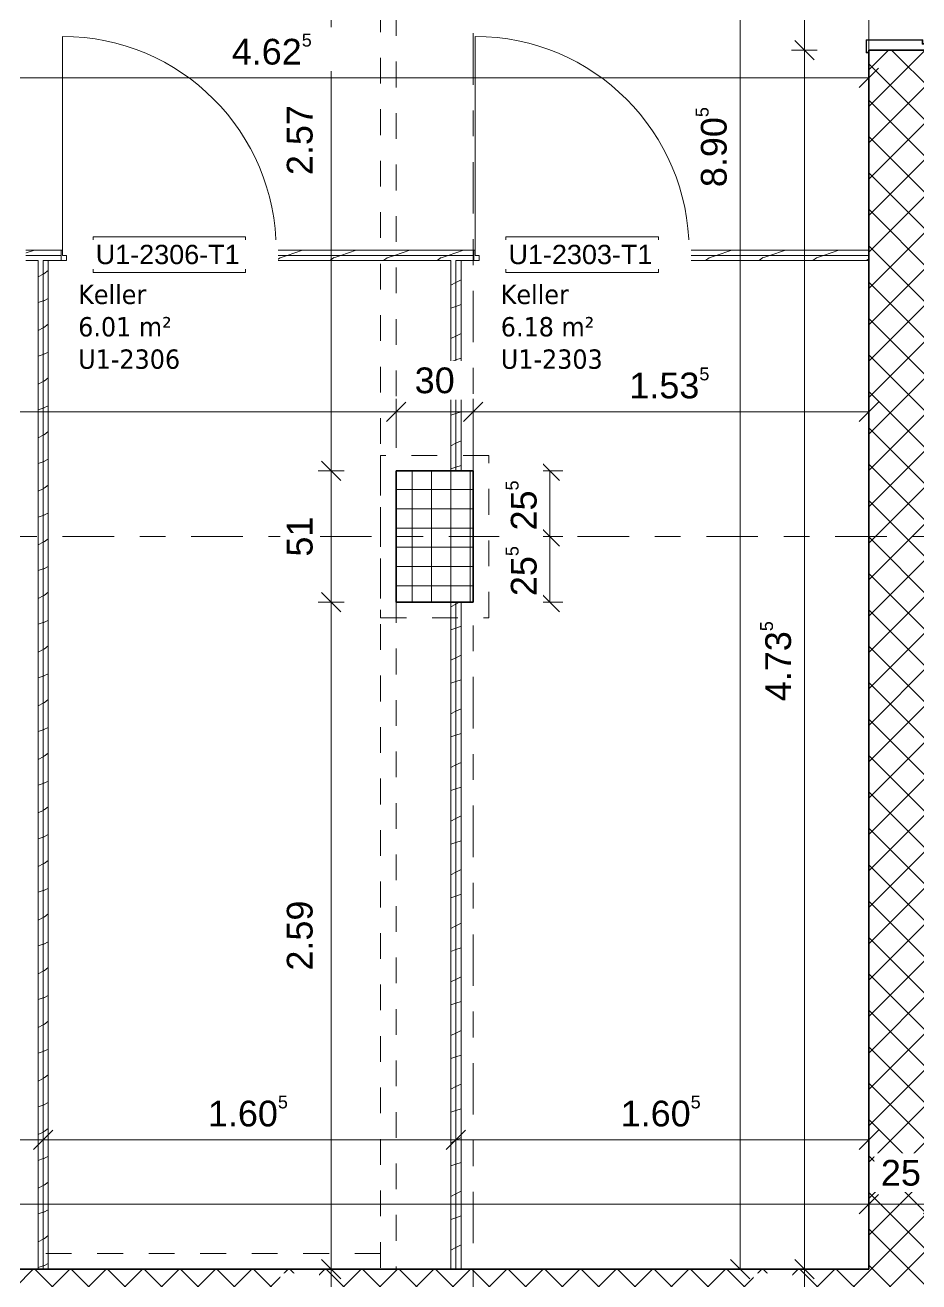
# Model space of a CAD drawing. Header units: metres. Extents: x -86 to 44, y -23 to 39.
# Drawn here: x 13.047 to 16.517, y -2.103 to 2.778 of the extents above; entities that cross this region are included whole.
import ezdxf

# ---------------------------------------------------------------- set-up
doc = ezdxf.new("R2010")
doc.units = ezdxf.units.M
for name, pattern in [('_Rasterlinie_', [0.375, 0.2, -0.05, 0.075, -0.05]), ('Grundrissdarstellung Sturz', [0.25, 0.15, -0.05, 0, -0.05]), ('Strichpunkt - Fein', [0.2, 0.1, -0.05, 0, -0.05])]:
    doc.linetypes.add(name, pattern=pattern)
for name, color, linetype, lineweight in [('A-____-____-DIMS', 7, 'Continuous', 5), ('A-____-____-DIMS-50', 7, 'Continuous', 5), ('A-AREA-____-IDEN', 7, 'Continuous', 5), ('A-DOOR-____-IDEN', 7, 'Continuous', 5), ('A-DOOR-____-OTLN', 7, 'Continuous', 9), ('A-DOOR-FRAM-MCUT', 7, 'Continuous', 9), ('A-DOOR-OPNG-OTLN', 7, 'Continuous', 9), ('A-FLOR-____-OTLN', 7, 'Continuous', 9), ('A-FLOR-____-OVHD', 7, 'Strichpunkt - Fein', 9), ('A-WALL-____-MCUT', 7, 'Continuous', 35), ('A-WALL-____-PATT', 7, 'Continuous', 35), ('A-WALL-FNSH-MCUT', 7, 'Continuous', 35), ('S-COLS-____-MCUT', 7, 'Continuous', 35), ('S-COLS-____-OTLN', 7, 'Continuous', 9), ('S-GRID-____-OTLN', 7, 'Continuous', 5)]:
    doc.layers.add(name, color=color, linetype=linetype, lineweight=lineweight)
doc.styles.add('Arial_1', font='arial.ttf', dxfattribs={"height": 0.1})
doc.styles.add('Arial_2', font='arial.ttf', dxfattribs={"height": 0.075})
doc.styles.add('Verdana_3', font='verdana.ttf', dxfattribs={"width": 0.9, "height": 0.075})
doc.dimstyles.new('Arial_2_00mm_fein', dxfattribs={"dimscale": 0.3048, "dimtxt": 0.102026, "dimasz": 0.246063, "dimexe": 0.164042, "dimexo": 0.0625, "dimgap": 0.123031, "dimtad": 1, "dimdec": 1, "dimlfac": 100, "dimrnd": 0.5, "dimdsep": 46, "dimtxsty": 'Arial_1', "dimblk1": 'OBLIQUE', "dimblk2": 'OBLIQUE', "dimsah": 1, "dimcen": 0.09, "dimazin": 0, "dimtfac": 1, "dimtdec": 4, "dimtix": 1, "dimtmove": 0, "dimatfit": 3, "dimfxl": 0.164042, "dimfxlon": 1, "dimtvp": 1, "dimtfill": 1, "dimtolj": 1, "dimtzin": 0, "dimarcsym": 2})
doc.dimstyles.new('Arial_2_00mm_fein_2', dxfattribs={"dimscale": 0.3048, "dimtxt": 0.102026, "dimasz": 0.246063, "dimexe": 0.164042, "dimexo": 0.0625, "dimgap": 0.123031, "dimtad": 1, "dimrnd": 0.005, "dimzin": 0, "dimdsep": 46, "dimtxsty": 'Arial_1', "dimblk1": 'OBLIQUE', "dimblk2": 'OBLIQUE', "dimsah": 1, "dimcen": 0.09, "dimazin": 0, "dimtfac": 1, "dimtdec": 4, "dimtix": 1, "dimtmove": 0, "dimatfit": 3, "dimfxl": 0.164042, "dimfxlon": 1, "dimtvp": 1, "dimtfill": 1, "dimtolj": 1, "dimtzin": 0, "dimarcsym": 2})
doc.dimstyles.new('SUB_Rohbau_fein', dxfattribs={"dimscale": 0.3048, "dimtxt": 0.102026, "dimasz": 0.246063, "dimexe": 0.164042, "dimexo": 0.0625, "dimgap": 0.123031, "dimtad": 1, "dimdec": 1, "dimlfac": 100, "dimrnd": 0.5, "dimdsep": 46, "dimtxsty": 'Arial_1', "dimblk1": 'OBLIQUE', "dimblk2": 'OBLIQUE', "dimsah": 1, "dimcen": 0.09, "dimazin": 0, "dimtfac": 1, "dimtdec": 4, "dimtix": 1, "dimtmove": 0, "dimatfit": 3, "dimfxl": 0.164042, "dimfxlon": 1, "dimtvp": 1, "dimtfill": 1, "dimtolj": 1, "dimtzin": 0, "dimarcsym": 2})
doc.dimstyles.new('SUB_Rohbau_fein_1', dxfattribs={"dimscale": 0.3048, "dimtxt": 0.102026, "dimasz": 0.246063, "dimexe": 0.164042, "dimexo": 0.0625, "dimgap": 0.123031, "dimtad": 1, "dimrnd": 0.005, "dimzin": 0, "dimdsep": 46, "dimtxsty": 'Arial_1', "dimblk1": 'OBLIQUE', "dimblk2": 'OBLIQUE', "dimsah": 1, "dimcen": 0.09, "dimazin": 0, "dimtfac": 1, "dimtdec": 4, "dimtix": 1, "dimtmove": 0, "dimatfit": 3, "dimfxl": 0.164042, "dimfxlon": 1, "dimtvp": 1, "dimtfill": 1, "dimtolj": 1, "dimtzin": 0, "dimarcsym": 2})
doc.dimstyles.new('SUB_Rohbau_fein_2', dxfattribs={"dimscale": 0.3048, "dimtxt": 0.102026, "dimasz": 0.246063, "dimexe": 0.164042, "dimexo": 0.0625, "dimgap": 0.123031, "dimtad": 1, "dimrnd": 0.005, "dimzin": 0, "dimdsep": 46, "dimtxsty": 'Arial_1', "dimblk1": 'OBLIQUE', "dimblk2": 'OBLIQUE', "dimsah": 1, "dimcen": 0.09, "dimazin": 0, "dimtfac": 1, "dimtdec": 4, "dimtix": 1, "dimtmove": 2, "dimatfit": 3, "dimfxl": 0.164042, "dimfxlon": 1, "dimtvp": 1, "dimtfill": 1, "dimtolj": 1, "dimtzin": 0, "dimarcsym": 2})
doc.dimstyles.new('SUB_Rohbau_fein_7', dxfattribs={"dimscale": 0.3048, "dimtxt": 0.102026, "dimasz": 0.246063, "dimexe": 0.164042, "dimexo": 0.0625, "dimgap": 0.123031, "dimtad": 1, "dimrnd": 0.005, "dimzin": 0, "dimdsep": 46, "dimtxsty": 'Arial_1', "dimblk1": 'OBLIQUE', "dimblk2": 'OBLIQUE', "dimsah": 1, "dimcen": 0.09, "dimazin": 0, "dimtfac": 1, "dimtdec": 4, "dimtix": 1, "dimtmove": 0, "dimatfit": 3, "dimfxl": 0.164042, "dimfxlon": 1, "dimtvp": 1, "dimtfill": 1, "dimtolj": 1, "dimtzin": 0, "dimarcsym": 2})
doc.dimstyles.new('SUB_Rohbau_fein_8', dxfattribs={"dimscale": 0.3048, "dimtxt": 0.102026, "dimasz": 0.246063, "dimexe": 0.164042, "dimexo": 0.0625, "dimgap": 0.123031, "dimtad": 1, "dimdec": 1, "dimlfac": 100, "dimrnd": 0.5, "dimdsep": 46, "dimtxsty": 'Arial_1', "dimblk1": 'OBLIQUE', "dimblk2": 'OBLIQUE', "dimsah": 1, "dimcen": 0.09, "dimazin": 0, "dimtfac": 1, "dimtdec": 4, "dimtix": 1, "dimtmove": 0, "dimatfit": 3, "dimfxl": 0.164042, "dimfxlon": 1, "dimtvp": 1, "dimtfill": 1, "dimtolj": 1, "dimtzin": 0, "dimarcsym": 2})
pattern_1 = [(45, (0, 0), (-0.0707107, 0.0707107), []), (135, (0, 0), (-0.0707107, -0.0707107), [])]
pattern_2 = [(216.87, (0.0833, 0.20825), (0.62474926, 0.41650112), [0.10412, -0.93712]), (206.565, (0.20825, 0.14578), (-0.20825414, -0.2082493), [0.23283, -0.23283]), (198.435, (0.20825, 0.04165), (-0.41650024, -0.20824584), [0.13171, -0.52684])]

# ---------------------------------------------------------------- blocks, each defined once
blk = doc.blocks.new('TU DF 1 - Stahlzarge - stumpf einschlagend - ML - 1050 x 2140 - EI30-31610276--01_UG_OK_FFB_AF')
at = {"layer": 'A-DOOR-____-OTLN', "linetype": 'Grundrissdarstellung Sturz'}
for p, q in [((-0.525, 0.125), (0.525, 0.125)), ((-0.525, -0.125), (0.525, -0.125))]:
    blk.add_line(p, q, dxfattribs=at)
at = {"layer": 'A-DOOR-FRAM-MCUT'}
for p, q in [((-0.5, 0.135), (-0.535, 0.135)), ((-0.535, 0.135), (-0.535, 0.125)), ((-0.533, 0.125), (-0.533, 0.133)), ((-0.533, 0.133), (-0.502, 0.133)), ((-0.502, 0.133), (-0.502, 0.083)), ((-0.5, 0.085), (-0.5, 0.135)), ((0.535, 0.135), (0.5, 0.135)), ((0.5, 0.135), (0.5, 0.085)), ((0.502, 0.083), (0.502, 0.133)), ((0.502, 0.133), (0.533, 0.133)), ((0.533, 0.133), (0.533, 0.125)), ((0.535, 0.125), (0.535, 0.135)), ((-0.502, 0.083), (-0.487, 0.083)), ((-0.485, 0.085), (-0.5, 0.085)), ((-0.487, 0.083), (-0.487, -0.133)), ((-0.485, -0.135), (-0.485, 0.085)), ((0.5, 0.085), (0.485, 0.085)), ((0.485, 0.085), (0.485, -0.135)), ((0.487, -0.133), (0.487, 0.083)), ((0.487, 0.083), (0.502, 0.083)), ((-0.535, -0.125), (-0.535, -0.135)), ((-0.535, -0.135), (-0.485, -0.135)), ((-0.533, -0.133), (-0.533, -0.125)), ((-0.487, -0.133), (-0.533, -0.133)), ((0.485, -0.135), (0.535, -0.135)), ((0.533, -0.133), (0.487, -0.133)), ((0.533, -0.125), (0.533, -0.133)), ((0.535, -0.135), (0.535, -0.125))]:
    blk.add_line(p, q, dxfattribs=at)
at = {"layer": 'A-DOOR-OPNG-OTLN'}
blk.add_line((0.5, 0.135), (0.5, 1.135), dxfattribs=at)
blk.add_arc((0.5, 0.135), 1, 90, 180, dxfattribs=at)
blk = doc.blocks.new('TU DF 1 - Rahmenstock - stumpf einschlagend - 800x1900 Kellerabteil-V79--01_UG_OK_FFB_AF')
at = {"layer": 'A-DOOR-FRAM-MCUT', "color": 253, "true_color": 0x999999}
for p, q in [((-0.42, 0.02), (-0.4, 0.02)), ((-0.4, 0.02), (-0.4, 0)), ((0.4, 0.02), (0.42, 0.02)), ((0.4, 0), (0.4, 0.02)), ((-0.415, -0.02), (-0.42, -0.02)), ((-0.415, 0), (-0.415, -0.02)), ((-0.4, 0), (-0.415, 0)), ((0.415, 0), (0.4, 0)), ((0.415, -0.02), (0.415, 0)), ((0.42, -0.02), (0.415, -0.02))]:
    blk.add_line(p, q, dxfattribs=at)
at = {"layer": 'A-DOOR-OPNG-OTLN', "color": 253, "true_color": 0x999999}
blk.add_line((0.415, -0.02), (0.415, -0.85), dxfattribs=at)
blk.add_arc((0.415, -0.02), 0.83, 180, 270, dxfattribs=at)
blk = doc.blocks.new('DIMBLOCK422--01_UG_OK_FFB_AF')
at = {"layer": 'A-____-____-DIMS-50'}
for p, q in [((3.502, -1.8015), (3.502, -1.7515)), ((16.322, -1.8015), (16.322, -1.7515)), ((3.502, -1.8015), (3.4645, -1.839)), ((3.502, -1.8015), (3.5395, -1.764)), ((3.502, -1.8015), (16.322, -1.8015)), ((3.502, -1.8015), (3.502, -1.8515)), ((16.322, -1.8015), (16.2845, -1.839)), ((16.322, -1.8015), (16.3595, -1.764)), ((16.322, -1.8015), (16.322, -1.8515))]:
    blk.add_line(p, q, dxfattribs=at)
at = {"layer": 'A-____-____-DIMS-50', "color": 0, "insert": (9.7375, -1.6294), "char_height": 0.1, "width": 0.418697, "attachment_point": 1, "line_spacing_factor": 0.941778, "style": 'Arial_1', "bg_fill": 3, "box_fill_scale": 1.25, "bg_fill_color": 256, "bg_fill_true_color": 13158600, "bg_fill_transparency": 0}
blk.add_mtext('12.82', dxfattribs=at)
blk = doc.blocks.new('_Oblique')
at = {"color": 0, "linetype": 'ByBlock', "lineweight": -2}
blk.add_line((-0.5, -0.5), (0.5, 0.5), dxfattribs=at)
blk = doc.blocks.new('DIMBLOCK423--01_UG_OK_FFB_AF')
at = {"layer": 'A-____-____-DIMS-50'}
for p, q in [((16.322, -1.8015), (16.322, -1.7515)), ((16.572, -1.8015), (16.572, -1.7515)), ((16.322, -1.8015), (16.2845, -1.839)), ((16.322, -1.8015), (16.3595, -1.764)), ((16.322, -1.8015), (16.572, -1.8015)), ((16.322, -1.8015), (16.322, -1.8515)), ((16.572, -1.8015), (16.5345, -1.839)), ((16.572, -1.8015), (16.6095, -1.764)), ((16.572, -1.8015), (16.572, -1.8515))]:
    blk.add_line(p, q, dxfattribs=at)
at = {"layer": 'A-____-____-DIMS-50', "color": 0, "insert": (16.3694, -1.6294), "char_height": 0.1, "width": 0.186088, "attachment_point": 1, "line_spacing_factor": 0.941778, "style": 'Arial_1', "bg_fill": 3, "box_fill_scale": 1.25, "bg_fill_color": 256, "bg_fill_true_color": 13158600, "bg_fill_transparency": 0}
blk.add_mtext('25', dxfattribs=at)
blk = doc.blocks.new('DIMBLOCK443--01_UG_OK_FFB_AF')
at = {"layer": 'A-____-____-DIMS-50'}
for p, q in [((16.0726, 3.7314), (16.0351, 3.7689)), ((16.0726, 3.7314), (16.0226, 3.7314)), ((16.0726, 3.7314), (16.0726, 2.6814)), ((16.0726, 3.7314), (16.1101, 3.6939)), ((16.0726, 3.7314), (16.1226, 3.7314)), ((16.0726, 2.6814), (16.0351, 2.7189)), ((16.0726, 2.6814), (16.0226, 2.6814)), ((16.0726, 2.6814), (16.1101, 2.6439)), ((16.0726, 2.6814), (16.1226, 2.6814))]:
    blk.add_line(p, q, dxfattribs=at)
at = {"layer": 'A-____-____-DIMS-50', "color": 0, "char_height": 0.1, "width": 0.325653, "attachment_point": 1, "rotation": 90, "line_spacing_factor": 0.941778, "style": 'Arial_1', "bg_fill": 3, "box_fill_scale": 1.25, "bg_fill_color": 256, "bg_fill_true_color": 13158600, "bg_fill_transparency": 0}
for s, insert in [('1.05', (15.9005, 3.0707)), ('2.14', (16.1372, 3.0707))]:
    blk.add_mtext(s, dxfattribs=dict(at, insert=insert))
blk = doc.blocks.new('DIMBLOCK444--01_UG_OK_FFB_AF')
at = {"layer": 'A-____-____-DIMS-50'}
for p, q in [((16.0726, 2.6814), (16.0351, 2.7189)), ((16.0726, 2.6814), (16.0226, 2.6814)), ((16.0726, 2.6814), (16.0726, -2.0534)), ((16.0726, 2.6814), (16.1101, 2.6439)), ((16.0726, 2.6814), (16.1226, 2.6814)), ((16.0726, -2.0534), (16.0351, -2.0159)), ((16.0726, -2.0534), (16.0226, -2.0534)), ((16.0726, -2.0534), (16.1101, -2.0909)), ((16.0726, -2.0534), (16.1226, -2.0534))]:
    blk.add_line(p, q, dxfattribs=at)
at = {"layer": 'A-____-____-DIMS-50', "color": 0, "insert": (15.9005, 0.1523), "char_height": 0.1, "width": 0.388091, "attachment_point": 1, "rotation": 90, "line_spacing_factor": 0.941778, "style": 'Arial_1', "bg_fill": 3, "box_fill_scale": 1.25, "bg_fill_color": 256, "bg_fill_true_color": 13158600, "bg_fill_transparency": 0}
blk.add_mtext('4.73\\A2\\H0.5x;\\S5^  ;\\H2x;', dxfattribs=at)
blk = doc.blocks.new('DIMBLOCK445--01_UG_OK_FFB_AF')
at = {"layer": 'A-____-____-DIMS-50'}
for p, q in [((16.0726, -2.0534), (16.0351, -2.0159)), ((16.0726, -2.0534), (16.0226, -2.0534)), ((16.0726, -2.0534), (16.0726, -2.3534)), ((16.0726, -2.0534), (16.1101, -2.0909)), ((16.0726, -2.0534), (16.1226, -2.0534)), ((16.0726, -2.3534), (16.0351, -2.3159)), ((16.0726, -2.3534), (16.0226, -2.3534)), ((16.0726, -2.3534), (16.1101, -2.3909)), ((16.0726, -2.3534), (16.1226, -2.3534))]:
    blk.add_line(p, q, dxfattribs=at)
at = {"layer": 'A-____-____-DIMS-50', "color": 0, "insert": (15.9005, -2.281), "char_height": 0.1, "width": 0.186088, "attachment_point": 1, "rotation": 90, "line_spacing_factor": 0.941778, "style": 'Arial_1', "bg_fill": 3, "box_fill_scale": 1.25, "bg_fill_color": 256, "bg_fill_true_color": 13158600, "bg_fill_transparency": 0}
blk.add_mtext('30', dxfattribs=at)
blk = doc.blocks.new('DIMBLOCK446--01_UG_OK_FFB_AF')
at = {"layer": 'A-____-____-DIMS-50'}
for p, q in [((15.8226, 6.8516), (15.7851, 6.8891)), ((15.8226, 6.8516), (15.7726, 6.8516)), ((15.8226, -2.0534), (15.8226, 6.8516)), ((15.8226, 6.8516), (15.8601, 6.8141)), ((15.8226, 6.8516), (15.8726, 6.8516)), ((15.8226, -2.0534), (15.7851, -2.0159)), ((15.8226, -2.0534), (15.7726, -2.0534)), ((15.8226, -2.0534), (15.8601, -2.0909)), ((15.8226, -2.0534), (15.8726, -2.0534))]:
    blk.add_line(p, q, dxfattribs=at)
at = {"layer": 'A-____-____-DIMS-50', "color": 0, "insert": (15.6505, 2.1492), "char_height": 0.1, "width": 0.388091, "attachment_point": 1, "rotation": 90, "line_spacing_factor": 0.941778, "style": 'Arial_1', "bg_fill": 3, "box_fill_scale": 1.25, "bg_fill_color": 256, "bg_fill_true_color": 13158600, "bg_fill_transparency": 0}
blk.add_mtext('8.90\\A2\\H0.5x;\\S5^  ;\\H2x;', dxfattribs=at)
blk = doc.blocks.new('DIMBLOCK447--01_UG_OK_FFB_AF')
at = {"layer": 'A-____-____-DIMS-50'}
for p, q in [((14.235, -2.0534), (14.1975, -2.0159)), ((14.235, -2.0534), (14.185, -2.0534)), ((14.235, -2.3534), (14.235, -2.0534)), ((14.235, -2.0534), (14.2725, -2.0909)), ((14.235, -2.0534), (14.285, -2.0534)), ((14.235, -2.3534), (14.1975, -2.3159)), ((14.235, -2.3534), (14.185, -2.3534)), ((14.235, -2.3534), (14.2725, -2.3909)), ((14.235, -2.3534), (14.285, -2.3534))]:
    blk.add_line(p, q, dxfattribs=at)
at = {"layer": 'A-____-____-DIMS-50', "color": 0, "insert": (14.0629, -2.281), "char_height": 0.1, "width": 0.186088, "attachment_point": 1, "rotation": 90, "line_spacing_factor": 0.941778, "style": 'Arial_1', "bg_fill": 3, "box_fill_scale": 1.25, "bg_fill_color": 256, "bg_fill_true_color": 13158600, "bg_fill_transparency": 0}
blk.add_mtext('30', dxfattribs=at)
blk = doc.blocks.new('DIMBLOCK448--01_UG_OK_FFB_AF')
at = {"layer": 'A-____-____-DIMS-50'}
for p, q in [((14.235, 0.5366), (14.1975, 0.5741)), ((14.235, 0.5366), (14.185, 0.5366)), ((14.235, -2.0534), (14.235, 0.5366)), ((14.235, 0.5366), (14.2725, 0.4991)), ((14.235, 0.5366), (14.285, 0.5366)), ((14.235, -2.0534), (14.1975, -2.0159)), ((14.235, -2.0534), (14.185, -2.0534)), ((14.235, -2.0534), (14.2725, -2.0909)), ((14.235, -2.0534), (14.285, -2.0534))]:
    blk.add_line(p, q, dxfattribs=at)
at = {"layer": 'A-____-____-DIMS-50', "color": 0, "insert": (14.0629, -0.8941), "char_height": 0.1, "width": 0.325653, "attachment_point": 1, "rotation": 90, "line_spacing_factor": 0.941778, "style": 'Arial_1', "bg_fill": 3, "box_fill_scale": 1.25, "bg_fill_color": 256, "bg_fill_true_color": 13158600, "bg_fill_transparency": 0}
blk.add_mtext('2.59', dxfattribs=at)
blk = doc.blocks.new('DIMBLOCK449--01_UG_OK_FFB_AF')
at = {"layer": 'A-____-____-DIMS-50'}
for p, q in [((14.235, 1.0466), (14.1975, 1.0841)), ((14.235, 1.0466), (14.185, 1.0466)), ((14.235, 0.5366), (14.235, 1.0466)), ((14.235, 1.0466), (14.2725, 1.0091)), ((14.235, 1.0466), (14.285, 1.0466)), ((14.235, 0.5366), (14.1975, 0.5741)), ((14.235, 0.5366), (14.185, 0.5366)), ((14.235, 0.5366), (14.2725, 0.4991)), ((14.235, 0.5366), (14.285, 0.5366))]:
    blk.add_line(p, q, dxfattribs=at)
at = {"layer": 'A-____-____-DIMS-50', "color": 0, "insert": (14.0629, 0.714), "char_height": 0.1, "width": 0.186088, "attachment_point": 1, "rotation": 90, "line_spacing_factor": 0.941778, "style": 'Arial_1', "bg_fill": 3, "box_fill_scale": 1.25, "bg_fill_color": 256, "bg_fill_true_color": 13158600, "bg_fill_transparency": 0}
blk.add_mtext('51', dxfattribs=at)
blk = doc.blocks.new('DIMBLOCK450--01_UG_OK_FFB_AF')
at = {"layer": 'A-____-____-DIMS-50'}
for p, q in [((14.235, 3.6166), (14.185, 3.6166)), ((14.235, 3.6166), (14.1975, 3.6541)), ((14.235, 1.0466), (14.235, 3.6166)), ((14.235, 3.6166), (14.2725, 3.5791)), ((14.235, 3.6166), (14.285, 3.6166)), ((14.235, 1.0466), (14.1975, 1.0841)), ((14.235, 1.0466), (14.185, 1.0466)), ((14.235, 1.0466), (14.2725, 1.0091)), ((14.235, 1.0466), (14.285, 1.0466))]:
    blk.add_line(p, q, dxfattribs=at)
at = {"layer": 'A-____-____-DIMS-50', "color": 0, "insert": (14.0629, 2.1959), "char_height": 0.1, "width": 0.325653, "attachment_point": 1, "rotation": 90, "line_spacing_factor": 0.941778, "style": 'Arial_1', "bg_fill": 3, "box_fill_scale": 1.25, "bg_fill_color": 256, "bg_fill_true_color": 13158600, "bg_fill_transparency": 0}
blk.add_mtext('2.57', dxfattribs=at)
blk = doc.blocks.new('DIMBLOCK461--01_UG_OK_FFB_AF')
at = {"layer": 'A-____-____-DIMS-50'}
for p, q in [((3.502, 1.2766), (3.502, 1.3266)), ((14.487, 1.2766), (14.487, 1.3266)), ((3.502, 1.2766), (3.4645, 1.2391)), ((3.502, 1.2766), (3.5395, 1.3141)), ((3.502, 1.2766), (14.487, 1.2766)), ((3.502, 1.2766), (3.502, 1.2266)), ((14.487, 1.2766), (14.4495, 1.2391)), ((14.487, 1.2766), (14.5245, 1.3141)), ((14.487, 1.2766), (14.487, 1.2266))]:
    blk.add_line(p, q, dxfattribs=at)
at = {"layer": 'A-____-____-DIMS-50', "color": 0, "insert": (9.3484, 1.4486), "char_height": 0.1, "width": 0.481134, "attachment_point": 1, "line_spacing_factor": 0.941778, "style": 'Arial_1', "bg_fill": 3, "box_fill_scale": 1.25, "bg_fill_color": 256, "bg_fill_true_color": 13158600, "bg_fill_transparency": 0}
blk.add_mtext('10.98\\A2\\H0.5x;\\S5^  ;\\H2x;', dxfattribs=at)
blk = doc.blocks.new('DIMBLOCK462--01_UG_OK_FFB_AF')
at = {"layer": 'A-____-____-DIMS-50'}
for p, q in [((14.487, 1.2766), (14.487, 1.3266)), ((14.787, 1.2766), (14.787, 1.3266)), ((14.487, 1.2766), (14.4495, 1.2391)), ((14.487, 1.2766), (14.5245, 1.3141)), ((14.487, 1.2766), (14.787, 1.2766)), ((14.487, 1.2766), (14.487, 1.2266)), ((14.787, 1.2766), (14.7495, 1.2391)), ((14.787, 1.2766), (14.8245, 1.3141)), ((14.787, 1.2766), (14.787, 1.2266))]:
    blk.add_line(p, q, dxfattribs=at)
at = {"layer": 'A-____-____-DIMS-50', "color": 0, "insert": (14.5594, 1.4486), "char_height": 0.1, "width": 0.186088, "attachment_point": 1, "line_spacing_factor": 0.941778, "style": 'Arial_1', "bg_fill": 3, "box_fill_scale": 1.25, "bg_fill_color": 256, "bg_fill_true_color": 13158600, "bg_fill_transparency": 0}
blk.add_mtext('30', dxfattribs=at)
blk = doc.blocks.new('DIMBLOCK463--01_UG_OK_FFB_AF')
at = {"layer": 'A-____-____-DIMS-50'}
for p, q in [((14.787, 1.2766), (14.787, 1.3266)), ((16.322, 1.2766), (16.322, 1.3266)), ((14.787, 1.2766), (14.7495, 1.2391)), ((14.787, 1.2766), (14.8245, 1.3141)), ((14.787, 1.2766), (16.322, 1.2766)), ((14.787, 1.2766), (14.787, 1.2266)), ((16.322, 1.2766), (16.2845, 1.2391)), ((16.322, 1.2766), (16.3595, 1.3141)), ((16.322, 1.2766), (16.322, 1.2266))]:
    blk.add_line(p, q, dxfattribs=at)
at = {"layer": 'A-____-____-DIMS-50', "color": 0, "insert": (15.3928, 1.4486), "char_height": 0.1, "width": 0.388091, "attachment_point": 1, "line_spacing_factor": 0.941778, "style": 'Arial_1', "bg_fill": 3, "box_fill_scale": 1.25, "bg_fill_color": 256, "bg_fill_true_color": 13158600, "bg_fill_transparency": 0}
blk.add_mtext('1.53\\A2\\H0.5x;\\S5^  ;\\H2x;', dxfattribs=at)
blk = doc.blocks.new('DIMBLOCK466--01_UG_OK_FFB_AF')
at = {"layer": 'A-____-____-DIMS-50'}
for p, q in [((11.6995, 2.5731), (11.6995, 2.6231)), ((11.6995, 2.5731), (11.737, 2.6106)), ((16.322, 2.5731), (16.322, 2.6231)), ((16.322, 2.5731), (16.3595, 2.6106)), ((11.6995, 2.5731), (11.662, 2.5356)), ((11.6995, 2.5731), (16.322, 2.5731)), ((11.6995, 2.5731), (11.6995, 2.5231)), ((16.322, 2.5731), (16.2845, 2.5356)), ((16.322, 2.5731), (16.322, 2.5231))]:
    blk.add_line(p, q, dxfattribs=at)
at = {"layer": 'A-____-____-DIMS-50', "color": 0, "insert": (13.849, 2.7452), "char_height": 0.1, "width": 0.388091, "attachment_point": 1, "line_spacing_factor": 0.941778, "style": 'Arial_1', "bg_fill": 3, "box_fill_scale": 1.25, "bg_fill_color": 256, "bg_fill_true_color": 13158600, "bg_fill_transparency": 0}
blk.add_mtext('4.62\\A2\\H0.5x;\\S5^  ;\\H2x;', dxfattribs=at)
blk = doc.blocks.new('DIMBLOCK1478--01_UG_OK_FFB_AF')
at = {"layer": 'A-____-____-DIMS-50'}
for p, q in [((11.5145, -1.5515), (11.5145, -1.5015)), ((13.117, -1.5515), (13.117, -1.5015)), ((11.5145, -1.5515), (11.477, -1.589)), ((11.5145, -1.5515), (11.552, -1.514)), ((11.5145, -1.5515), (13.117, -1.5515)), ((11.5145, -1.5515), (11.5145, -1.6015)), ((13.117, -1.5515), (13.0795, -1.589)), ((13.117, -1.5515), (13.1545, -1.514)), ((13.117, -1.5515), (13.117, -1.6015))]:
    blk.add_line(p, q, dxfattribs=at)
at = {"layer": 'A-____-____-DIMS-50', "color": 0, "insert": (12.154, -1.3794), "char_height": 0.1, "width": 0.388091, "attachment_point": 1, "line_spacing_factor": 0.941778, "style": 'Arial_1', "bg_fill": 3, "box_fill_scale": 1.25, "bg_fill_color": 256, "bg_fill_true_color": 13158600, "bg_fill_transparency": 0}
blk.add_mtext('1.60\\A2\\H0.5x;\\S5^  ;\\H2x;', dxfattribs=at)
blk = doc.blocks.new('DIMBLOCK1479--01_UG_OK_FFB_AF')
at = {"layer": 'A-____-____-DIMS-50'}
for p, q in [((13.117, -1.5515), (13.117, -1.5015)), ((14.7195, -1.5515), (14.7195, -1.5015)), ((13.117, -1.5515), (13.0795, -1.589)), ((13.117, -1.5515), (13.1545, -1.514)), ((13.117, -1.5515), (14.7195, -1.5515)), ((13.117, -1.5515), (13.117, -1.6015)), ((14.7195, -1.5515), (14.682, -1.589)), ((14.7195, -1.5515), (14.757, -1.514)), ((14.7195, -1.5515), (14.7195, -1.6015))]:
    blk.add_line(p, q, dxfattribs=at)
at = {"layer": 'A-____-____-DIMS-50', "color": 0, "insert": (13.7565, -1.3794), "char_height": 0.1, "width": 0.388091, "attachment_point": 1, "line_spacing_factor": 0.941778, "style": 'Arial_1', "bg_fill": 3, "box_fill_scale": 1.25, "bg_fill_color": 256, "bg_fill_true_color": 13158600, "bg_fill_transparency": 0}
blk.add_mtext('1.60\\A2\\H0.5x;\\S5^  ;\\H2x;', dxfattribs=at)
blk = doc.blocks.new('DIMBLOCK1480--01_UG_OK_FFB_AF')
at = {"layer": 'A-____-____-DIMS-50'}
for p, q in [((14.7195, -1.5515), (14.7195, -1.5015)), ((16.322, -1.5515), (16.322, -1.5015)), ((14.7195, -1.5515), (14.682, -1.589)), ((14.7195, -1.5515), (14.757, -1.514)), ((14.7195, -1.5515), (16.322, -1.5515)), ((14.7195, -1.5515), (14.7195, -1.6015)), ((16.322, -1.5515), (16.2845, -1.589)), ((16.322, -1.5515), (16.3595, -1.514)), ((16.322, -1.5515), (16.322, -1.6015))]:
    blk.add_line(p, q, dxfattribs=at)
at = {"layer": 'A-____-____-DIMS-50', "color": 0, "insert": (15.359, -1.3794), "char_height": 0.1, "width": 0.388091, "attachment_point": 1, "line_spacing_factor": 0.941778, "style": 'Arial_1', "bg_fill": 3, "box_fill_scale": 1.25, "bg_fill_color": 256, "bg_fill_true_color": 13158600, "bg_fill_transparency": 0}
blk.add_mtext('1.60\\A2\\H0.5x;\\S5^  ;\\H2x;', dxfattribs=at)
blk = doc.blocks.new('DIMBLOCK1979--01_UG_OK_FFB_AF')
at = {"layer": 'A-____-____-DIMS-50'}
for p, q in [((15.0847, 1.0466), (15.0472, 1.0841)), ((15.0847, 1.0466), (15.0347, 1.0466)), ((15.0847, 1.0466), (15.0847, 0.7916)), ((15.0847, 1.0466), (15.1222, 1.0091)), ((15.0847, 1.0466), (15.1347, 1.0466)), ((15.0847, 0.7916), (15.0347, 0.7916)), ((15.0847, 0.7916), (15.0472, 0.8291)), ((15.0847, 0.7916), (15.1222, 0.7541)), ((15.0847, 0.7916), (15.1347, 0.7916))]:
    blk.add_line(p, q, dxfattribs=at)
at = {"layer": 'A-____-____-DIMS-50', "color": 0, "insert": (14.9127, 0.8155), "char_height": 0.1, "width": 0.248525, "attachment_point": 1, "rotation": 90, "line_spacing_factor": 0.941778, "style": 'Arial_1', "bg_fill": 3, "box_fill_scale": 1.25, "bg_fill_color": 256, "bg_fill_true_color": 13158600, "bg_fill_transparency": 0}
blk.add_mtext('25\\A2\\H0.5x;\\S5^  ;\\H2x;', dxfattribs=at)
blk = doc.blocks.new('DIMBLOCK1980--01_UG_OK_FFB_AF')
at = {"layer": 'A-____-____-DIMS-50'}
for p, q in [((15.0847, 0.7916), (15.0347, 0.7916)), ((15.0847, 0.7916), (15.0472, 0.8291)), ((15.0847, 0.7916), (15.0847, 0.5366)), ((15.0847, 0.7916), (15.1222, 0.7541)), ((15.0847, 0.7916), (15.1347, 0.7916)), ((15.0847, 0.5366), (15.0472, 0.5741)), ((15.0847, 0.5366), (15.0347, 0.5366)), ((15.0847, 0.5366), (15.1222, 0.4991)), ((15.0847, 0.5366), (15.1347, 0.5366))]:
    blk.add_line(p, q, dxfattribs=at)
at = {"layer": 'A-____-____-DIMS-50', "color": 0, "insert": (14.9127, 0.5605), "char_height": 0.1, "width": 0.248525, "attachment_point": 1, "rotation": 90, "line_spacing_factor": 0.941778, "style": 'Arial_1', "bg_fill": 3, "box_fill_scale": 1.25, "bg_fill_color": 256, "bg_fill_true_color": 13158600, "bg_fill_transparency": 0}
blk.add_mtext('25\\A2\\H0.5x;\\S5^  ;\\H2x;', dxfattribs=at)

msp = doc.modelspace()

# ---------------------------------------------------------------- hatches: boundary and pattern name
at = {"layer": 'A-WALL-____-PATT', "lineweight": 9}
h = msp.add_hatch(dxfattribs=at)
h.set_pattern_fill('FP_1', color=256, style=0, pattern_type=2)
h.set_pattern_definition(pattern_1)
h.paths.add_polyline_path([(16.322, -2.3534), (16.572, -2.3534), (16.572, 2.6814), (16.322, 2.6814), (16.322, -2.3534)])
h.paths.add_polyline_path([(16.4407, 3.7314), (16.572, 3.7314), (16.572, 7.0516), (16.322, 7.0516), (16.322, 3.7314)])
at = {"layer": 'A-WALL-____-PATT', "lineweight": 9, "true_color": 0xc3b7ad}
h = msp.add_hatch(dxfattribs=at)
h.set_pattern_fill('FP_4', color=9, style=0, pattern_type=2)
h.set_pattern_definition(pattern_2)
h.paths.add_polyline_path([(16.322, 1.8841), (16.322, 1.9041), (15.6295, 1.9041), (15.6295, 1.8841), (16.3156, 1.8841)])
h.paths.add_polyline_path([(12.207, 1.8841), (12.207, 1.9041), (11.6995, 1.9041), (11.6995, 1.8841)])
h.paths.add_polyline_path([(13.117, 1.8841), (13.187, 1.8841), (13.187, 1.9041), (13.047, 1.9041), (13.047, 1.8841), (13.097, 1.8841)])
h.paths.add_polyline_path([(14.027, 1.8841), (14.7895, 1.8841), (14.7895, 1.9041), (14.027, 1.9041)])
h = msp.add_hatch(dxfattribs=at)
h.set_pattern_fill('FP_4', color=9, style=0, pattern_type=2)
h.set_pattern_definition(pattern_2)
h.paths.add_polyline_path([(16.322, 1.8641), (16.322, 1.8841), (15.6295, 1.8841), (15.6295, 1.8641), (16.3157, 1.8641)])
h.paths.add_polyline_path([(14.7395, 1.8641), (14.7895, 1.8641), (14.7895, 1.8841), (14.027, 1.8841), (14.027, 1.8641), (14.7195, 1.8641)])
h.paths.add_polyline_path([(11.6995, 1.8641), (12.207, 1.8641), (12.207, 1.8841), (11.6995, 1.8841)])
h.paths.add_polyline_path([(13.047, 1.8641), (13.187, 1.8641), (13.187, 1.8841), (13.047, 1.8841)])
h = msp.add_hatch(dxfattribs=at)
h.set_pattern_fill('FP_4', color=9, style=0, pattern_type=2)
h.set_pattern_definition(pattern_2)
h.paths.add_polyline_path([(13.097, -2.0534), (13.117, -2.0534), (13.117, 1.8641), (13.097, 1.8641), (13.097, -2.0497)])
h = msp.add_hatch(dxfattribs=at)
h.set_pattern_fill('FP_4', color=9, style=0, pattern_type=2)
h.set_pattern_definition(pattern_2)
h.paths.add_polyline_path([(13.117, -2.0534), (13.137, -2.0534), (13.137, 1.8641), (13.117, 1.8641), (13.117, -2.0516)])
h = msp.add_hatch(dxfattribs=at)
h.set_pattern_fill('FP_4', color=9, style=0, pattern_type=2)
h.set_pattern_definition(pattern_2)
h.paths.add_polyline_path([(14.6995, 1.0466), (14.7195, 1.0466), (14.7195, 1.8641), (14.6995, 1.8641), (14.6995, 1.2233)])
h = msp.add_hatch(dxfattribs=at)
h.set_pattern_fill('FP_4', color=9, style=0, pattern_type=2)
h.set_pattern_definition(pattern_2)
h.paths.add_polyline_path([(14.7195, 1.0466), (14.7395, 1.0466), (14.7395, 1.8641), (14.7195, 1.8641), (14.7195, 1.1829)])
h = msp.add_hatch(dxfattribs=at)
h.set_pattern_fill('FP_4', color=9, style=0, pattern_type=2)
h.set_pattern_definition(pattern_2)
h.paths.add_polyline_path([(14.6995, -2.0534), (14.7195, -2.0534), (14.7195, 0.5366), (14.6995, 0.5366), (14.6995, -1.8138)])
h = msp.add_hatch(dxfattribs=at)
h.set_pattern_fill('FP_4', color=9, style=0, pattern_type=2)
h.set_pattern_definition(pattern_2)
h.paths.add_polyline_path([(14.7395, -2.0534), (14.7395, 0.5366), (14.7195, 0.5366), (14.7195, -2.0534)])
at = {"layer": 'A-WALL-____-PATT', "lineweight": 9}
h = msp.add_hatch(dxfattribs=at)
h.set_pattern_fill('FP_1', color=256, style=0, pattern_type=2)
h.set_pattern_definition(pattern_1)
h.paths.add_polyline_path([(15.4292, -2.3534), (16.322, -2.3534), (16.322, -2.0534), (11.1806, -2.0534), (11.1806, -2.3534), (14.787, -2.3534)])
at = {"layer": 'S-COLS-____-OTLN'}
h = msp.add_hatch(dxfattribs=at)
h.set_pattern_fill('FP_2', color=256, style=0, pattern_type=2)
h.set_pattern_definition([(0, (0, 0), (0, 0.075), []), (90, (0, 0), (-0.075, 5e-18), [])])
h.paths.add_polyline_path([(14.487, 0.5366), (14.787, 0.5366), (14.787, 1.0466), (14.487, 1.0466), (14.487, 1.0427)])

# ---------------------------------------------------------------- linework, layer by layer
at = {"layer": 'A-DOOR-____-IDEN', "flags": 128}
for points in [[(13.3109, 1.9559), (13.9029, 1.9559), (13.9029, 1.8169), (13.3109, 1.8169)], [(14.9134, 1.9559), (15.5054, 1.9559), (15.5054, 1.8169), (14.9134, 1.8169)]]:
    msp.add_lwpolyline(points, close=True, dxfattribs=at)
at = {"layer": 'A-FLOR-____-OTLN'}
for p, q in [((16.322, 2.7213), (16.322, 3.6915)), ((16.322, 2.6814), (16.322, 2.7194))]:
    msp.add_line(p, q, dxfattribs=at)
at = {"layer": 'A-FLOR-____-OVHD'}
for p, q in [((14.427, 6.8516), (14.427, -2.0534)), ((14.487, 3.6366), (14.487, 1.0266)), ((14.847, 1.1066), (14.427, 1.1066)), ((14.427, 1.1066), (14.427, 0.4766)), ((14.847, 0.4766), (14.847, 1.1066)), ((14.487, 0.5566), (14.487, -2.0534)), ((14.427, 0.4766), (14.847, 0.4766)), ((14.427, -1.9934), (3.562, -1.9934))]:
    msp.add_line(p, q, dxfattribs=at)
at = {"layer": 'A-WALL-____-MCUT'}
for p, q in [((16.572, 2.6814), (16.322, 2.6814)), ((16.322, 2.6814), (16.322, -2.0534)), ((16.322, -2.0534), (8.3095, -2.0534))]:
    msp.add_line(p, q, dxfattribs=at)
at = {"layer": 'A-WALL-____-MCUT', "color": 253, "lineweight": 9, "true_color": 0x999999}
for p, q in [((13.047, 1.8841), (13.187, 1.8841)), ((13.117, -2.0534), (13.117, 1.8641)), ((13.137, 1.8641), (13.117, 1.8641)), ((14.027, 1.8841), (14.7895, 1.8841)), ((14.7195, 1.0466), (14.7195, 1.8641)), ((14.7395, 1.8641), (14.7195, 1.8641)), ((15.6295, 1.8841), (16.322, 1.8841)), ((14.7195, -2.0534), (14.7195, 0.5366))]:
    msp.add_line(p, q, dxfattribs=at)
at = {"layer": 'A-WALL-FNSH-MCUT', "color": 253, "lineweight": 9, "true_color": 0x999999}
for p, q in [((13.187, 1.9041), (13.047, 1.9041)), ((13.047, 1.9041), (13.047, 1.8641)), ((13.187, 1.8641), (13.187, 1.9041)), ((14.7895, 1.9041), (14.027, 1.9041)), ((14.027, 1.9041), (14.027, 1.8641)), ((14.7895, 1.8641), (14.7895, 1.9041)), ((16.322, 1.9041), (15.6295, 1.9041)), ((15.6295, 1.9041), (15.6295, 1.8641)), ((13.047, 1.8641), (13.097, 1.8641)), ((13.097, 1.8641), (13.097, -2.0534)), ((13.137, 1.8641), (13.187, 1.8641)), ((13.137, -2.0534), (13.137, 1.8641)), ((14.027, 1.8641), (14.6995, 1.8641)), ((14.6995, 1.8641), (14.6995, 1.0466)), ((14.7395, 1.8641), (14.7895, 1.8641)), ((14.7395, 1.0466), (14.7395, 1.8641)), ((15.6295, 1.8641), (16.322, 1.8641)), ((14.6995, 1.0466), (14.7395, 1.0466)), ((14.6995, 0.5366), (14.6995, -2.0534)), ((14.7395, 0.5366), (14.6995, 0.5366)), ((14.7395, -2.0534), (14.7395, 0.5366)), ((14.6995, -2.0534), (14.7395, -2.0534))]:
    msp.add_line(p, q, dxfattribs=at)
at = {"layer": 'S-COLS-____-MCUT'}
for p, q in [((14.787, 1.0466), (14.487, 1.0466)), ((14.487, 1.0466), (14.487, 0.5366)), ((14.787, 0.5366), (14.787, 1.0466)), ((14.487, 0.5366), (14.787, 0.5366))]:
    msp.add_line(p, q, dxfattribs=at)
at = {"layer": 'S-GRID-____-OTLN', "color": 8, "linetype": '_Rasterlinie_', "true_color": 0x808080}
for p, q in [((14.787, -3.9534), (14.787, 26.6349)), ((-34.308, 0.7916), (27.9515, 0.7916))]:
    msp.add_line(p, q, dxfattribs=at)

# ---------------------------------------------------------------- block references
at = {"layer": 'A-DOOR-____-OTLN', "rotation": 270}
msp.add_blockref('TU DF 1 - Stahlzarge - stumpf einschlagend - ML - 1050 x 2140 - EI30-31610276--01_UG_OK_FFB_AF', (16.447, 3.2064), dxfattribs=at)
at = {"layer": 'A-DOOR-____-OTLN', "color": 253, "true_color": 0x999999, "rotation": 180}
for p in [(13.607, 1.8841), (15.2095, 1.8841)]:
    msp.add_blockref('TU DF 1 - Rahmenstock - stumpf einschlagend - 800x1900 Kellerabteil-V79--01_UG_OK_FFB_AF', p, dxfattribs=at)

# ---------------------------------------------------------------- texts
at = {"layer": 'A-AREA-____-IDEN', "color": 8, "true_color": 0x808080, "char_height": 0.075, "attachment_point": 1, "style": 'Verdana_3'}
for s, insert, width in [('Keller', (13.2529, 1.77), 0.331899), ('Keller', (14.8937, 1.77), 0.331899), ('6.01 m²', (13.2529, 1.6443), 0.472595), ('6.18 m²', (14.8937, 1.6443), 0.472595), ('U1-2306', (13.2529, 1.5186), 0.497848), ('U1-2303', (14.8937, 1.5186), 0.497848)]:
    msp.add_mtext(s, dxfattribs=dict(at, insert=insert, width=width))

# ---------------------------------------------------------------- dimensions: what is measured, and where the dimension line sits
at = {"layer": 'A-____-____-DIMS'}
dim = msp.add_linear_dim(base=(16.0726, 2.6814), p1=(16.1226, 3.7314), p2=(16.1226, 2.6814), angle=90, text='<>\\X2.14', dimstyle='Arial_2_00mm_fein_2', override={"dimpost": '<>', "dimfxl": 1.05}, dxfattribs=at)
dim.commit()
dim.dimension.update_dxf_attribs({"geometry": 'DIMBLOCK443--01_UG_OK_FFB_AF', "text_midpoint": (16.0726, 3.2064)})

# ---------------------------------------------------------------- next in the draw order: texts
at = {"layer": 'A-DOOR-____-IDEN', "insert": (12.3409, 1.925), "char_height": 0.075, "width": 0.689451, "attachment_point": 1, "style": 'Arial_2', "bg_fill": 3, "box_fill_scale": 1.25, "bg_fill_color": 256, "bg_fill_true_color": 13158600, "bg_fill_transparency": 0}
msp.add_mtext('U1-2507-T1', dxfattribs=at)

# ---------------------------------------------------------------- next in the draw order: dimensions: what is measured, and where the dimension line sits
at = {"layer": 'A-____-____-DIMS'}
dim = msp.add_linear_dim(base=(15.0847, 0.7916), p1=(15.0347, 1.0466), p2=(15.1347, 0.7916), angle=90, text='\\A1;25\\Q;{\\A1;{\\H0.5x;\\S5^ ;}}', dimstyle='SUB_Rohbau_fein_8', override={"dimpost": '<>', "dimfxl": 0.273907}, dxfattribs=at)
dim.commit()
dim.dimension.update_dxf_attribs({"geometry": 'DIMBLOCK1979--01_UG_OK_FFB_AF', "text_midpoint": (14.9961, 0.9191)})
dim = msp.add_linear_dim(base=(16.322, -1.8015), p1=(3.502, -1.7515), p2=(16.322, -1.7515), dimstyle='Arial_2_00mm_fein_2', override={"dimpost": '<>', "dimfxl": 12.82}, dxfattribs=at)
dim.commit()
dim.dimension.update_dxf_attribs({"geometry": 'DIMBLOCK422--01_UG_OK_FFB_AF', "text_midpoint": (9.912, -1.7129)})
dim = msp.add_linear_dim(base=(14.235, -2.0534), p1=(14.185, -2.3534), p2=(14.185, -2.0534), angle=90, dimstyle='SUB_Rohbau_fein', override={"dimpost": '<>', "dimfxl": 0.3}, dxfattribs=at)
dim.commit()
dim.dimension.update_dxf_attribs({"geometry": 'DIMBLOCK447--01_UG_OK_FFB_AF', "text_midpoint": (14.1464, -2.2034)})

# ---------------------------------------------------------------- next in the draw order: dimensions: what is measured, and where the dimension line sits
for base, p1, p2, text, dimstyle, override, picture, middle in [((16.0726, -2.0534), (16.1226, 2.6814), (16.1226, -2.0534), '\\A1;4.73\\Q;{\\A1;{\\H0.5x;\\S5^ ;}}', 'Arial_2_00mm_fein_2', {"dimpost": '<>', "dimfxl": 4.734856}, 'DIMBLOCK444--01_UG_OK_FFB_AF', (15.984, 0.314)), ((15.0847, 0.5366), (15.1347, 0.7916), (15.0347, 0.5366), '\\A1;25\\Q;{\\A1;{\\H0.5x;\\S5^ ;}}', 'SUB_Rohbau_fein_8', {"dimpost": '<>', "dimfxl": 0.273907}, 'DIMBLOCK1980--01_UG_OK_FFB_AF', (14.9961, 0.6641))]:
    dim = msp.add_linear_dim(base=base, p1=p1, p2=p2, angle=90, text=text, dimstyle=dimstyle, override=override, dxfattribs=at)
    dim.commit()
    dim.dimension.update_dxf_attribs({"geometry": picture, "text_midpoint": middle})
dim = msp.add_linear_dim(base=(14.235, 0.5366), p1=(14.185, -2.0534), p2=(14.285, 0.5366), angle=90, dimstyle='SUB_Rohbau_fein_1', override={"dimpost": '<>', "dimfxl": 2.59193}, dxfattribs=at)
dim.commit()
dim.dimension.update_dxf_attribs({"geometry": 'DIMBLOCK448--01_UG_OK_FFB_AF', "text_midpoint": (14.1464, -0.7584)})
dim = msp.add_linear_dim(base=(13.117, -1.5515), p1=(11.5145, -1.5015), p2=(13.117, -1.5015), text='\\A1;1.60\\Q;{\\A1;{\\H0.5x;\\S5^ ;}}', dimstyle='SUB_Rohbau_fein_7', override={"dimpost": '<>', "dimfxl": 1.6025}, dxfattribs=at)
dim.commit()
dim.dimension.update_dxf_attribs({"geometry": 'DIMBLOCK1478--01_UG_OK_FFB_AF', "text_midpoint": (12.3157, -1.4629)})
dim = msp.add_linear_dim(base=(16.572, -1.8015), p1=(16.322, -1.7515), p2=(16.572, -1.7515), dimstyle='Arial_2_00mm_fein', override={"dimpost": '<>', "dimfxl": 0.25}, dxfattribs=at)
dim.commit()
dim.dimension.update_dxf_attribs({"geometry": 'DIMBLOCK423--01_UG_OK_FFB_AF', "text_midpoint": (16.447, -1.7129)})

# ---------------------------------------------------------------- next in the draw order: dimensions: what is measured, and where the dimension line sits
for base, p1, p2, dimstyle, override, picture, middle in [((14.235, 1.0466), (14.285, 0.5366), (14.285, 1.0466), 'SUB_Rohbau_fein', {"dimpost": '<>', "dimfxl": 0.51}, 'DIMBLOCK449--01_UG_OK_FFB_AF', (14.1464, 0.7916)), ((16.0726, -2.3534), (16.1226, -2.0534), (16.1226, -2.3534), 'Arial_2_00mm_fein', {"dimpost": '<>', "dimfxl": 0.3}, 'DIMBLOCK445--01_UG_OK_FFB_AF', (15.984, -2.2034))]:
    dim = msp.add_linear_dim(base=base, p1=p1, p2=p2, angle=90, dimstyle=dimstyle, override=override, dxfattribs=at)
    dim.commit()
    dim.dimension.update_dxf_attribs({"geometry": picture, "text_midpoint": middle})
dim = msp.add_linear_dim(base=(14.7195, -1.5515), p1=(13.117, -1.5015), p2=(14.7195, -1.5015), text='\\A1;1.60\\Q;{\\A1;{\\H0.5x;\\S5^ ;}}', dimstyle='SUB_Rohbau_fein_7', override={"dimpost": '<>', "dimfxl": 1.6025}, dxfattribs=at)
dim.commit()
dim.dimension.update_dxf_attribs({"geometry": 'DIMBLOCK1479--01_UG_OK_FFB_AF', "text_midpoint": (13.9182, -1.4629)})

# ---------------------------------------------------------------- next in the draw order: dimensions: what is measured, and where the dimension line sits
dim = msp.add_linear_dim(base=(15.8226, 6.8516), p1=(15.7726, -2.0534), p2=(15.7726, 6.8516), angle=90, text='\\A1;8.90\\Q;{\\A1;{\\H0.5x;\\S5^ ;}}', dimstyle='SUB_Rohbau_fein_2', override={"dimpost": '<>', "dimfxl": 8.905}, dxfattribs=at)
dim.commit()
dim.dimension.update_dxf_attribs({"geometry": 'DIMBLOCK446--01_UG_OK_FFB_AF', "text_midpoint": (15.7172, 2.3433), "dimtype": 160, "text_rotation": 90})
dim = msp.add_linear_dim(base=(14.235, 3.6166), p1=(14.285, 1.0466), p2=(14.285, 3.6166), angle=90, dimstyle='SUB_Rohbau_fein_1', override={"dimpost": '<>', "dimfxl": 2.57}, dxfattribs=at)
dim.commit()
dim.dimension.update_dxf_attribs({"geometry": 'DIMBLOCK450--01_UG_OK_FFB_AF', "text_midpoint": (14.1464, 2.3316)})

# ---------------------------------------------------------------- next in the draw order: texts
at = {"layer": 'A-DOOR-____-IDEN', "char_height": 0.075, "width": 0.689451, "attachment_point": 1, "style": 'Arial_2', "bg_fill": 3, "box_fill_scale": 1.25, "bg_fill_color": 256, "bg_fill_true_color": 13158600, "bg_fill_transparency": 0}
for s, insert in [('U1-2306-T1', (13.3209, 1.925)), ('U1-2303-T1', (14.9234, 1.925))]:
    msp.add_mtext(s, dxfattribs=dict(at, insert=insert))

# ---------------------------------------------------------------- next in the draw order: dimensions: what is measured, and where the dimension line sits
at = {"layer": 'A-____-____-DIMS'}
for base, p1, p2, text, dimstyle, override, picture, middle in [((16.322, 2.5731), (11.6995, 2.5231), (16.322, 2.6231), '\\A1;4.62\\Q;{\\A1;{\\H0.5x;\\S5^ ;}}', 'SUB_Rohbau_fein_1', {"dimpost": '<>', "dimfxl": 4.623582}, 'DIMBLOCK466--01_UG_OK_FFB_AF', (14.0107, 2.6617)), ((16.322, -1.5515), (14.7195, -1.5015), (16.322, -1.5015), '\\A1;1.60\\Q;{\\A1;{\\H0.5x;\\S5^ ;}}', 'SUB_Rohbau_fein_7', {"dimpost": '<>', "dimfxl": 1.6025}, 'DIMBLOCK1480--01_UG_OK_FFB_AF', (15.5207, -1.4629))]:
    dim = msp.add_linear_dim(base=base, p1=p1, p2=p2, text=text, dimstyle=dimstyle, override=override, dxfattribs=at)
    dim.commit()
    dim.dimension.update_dxf_attribs({"geometry": picture, "text_midpoint": middle})
dim = msp.add_linear_dim(base=(14.487, 1.2766), p1=(3.502, 1.3266), p2=(14.487, 1.2266), text='\\A1;10.98\\Q;{\\A1;{\\H0.5x;\\S5^ ;}}', dimstyle='SUB_Rohbau_fein_2', override={"dimpost": '<>', "dimfxl": 10.985455}, dxfattribs=at)
dim.commit()
dim.dimension.update_dxf_attribs({"geometry": 'DIMBLOCK461--01_UG_OK_FFB_AF', "text_midpoint": (9.5889, 1.3819), "dimtype": 160})

# ---------------------------------------------------------------- next in the draw order: dimensions: what is measured, and where the dimension line sits
dim = msp.add_linear_dim(base=(14.787, 1.2766), p1=(14.487, 1.2266), p2=(14.787, 1.2266), dimstyle='SUB_Rohbau_fein', override={"dimpost": '<>', "dimfxl": 0.3}, dxfattribs=at)
dim.commit()
dim.dimension.update_dxf_attribs({"geometry": 'DIMBLOCK462--01_UG_OK_FFB_AF', "text_midpoint": (14.637, 1.3651)})

# ---------------------------------------------------------------- next in the draw order: dimensions: what is measured, and where the dimension line sits
dim = msp.add_linear_dim(base=(16.322, 1.2766), p1=(14.787, 1.2266), p2=(16.322, 1.3266), text='\\A1;1.53\\Q;{\\A1;{\\H0.5x;\\S5^ ;}}', dimstyle='SUB_Rohbau_fein_1', override={"dimpost": '<>', "dimfxl": 1.538254}, dxfattribs=at)
dim.commit()
dim.dimension.update_dxf_attribs({"geometry": 'DIMBLOCK463--01_UG_OK_FFB_AF', "text_midpoint": (15.5545, 1.3651)})

doc.saveas('drawing.dxf')
